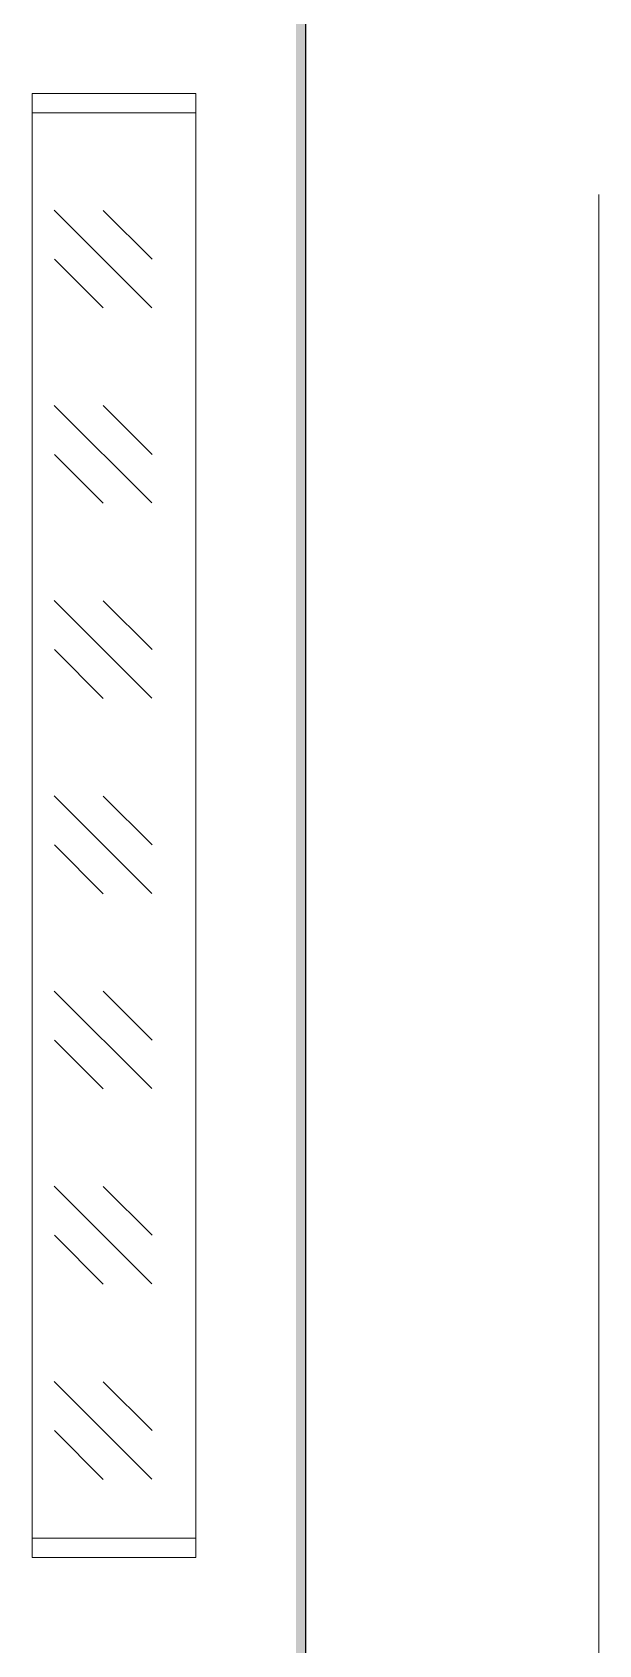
# Model space of a CAD drawing. Header units: millimetres. Extents: x 855 to 103073, y -1987 to 27400.
# Drawn here: x 36227 to 36807, y 22681 to 24333 of the extents above; entities that cross this region are included whole.
import ezdxf

# ---------------------------------------------------------------- set-up
doc = ezdxf.new("R2010")
doc.units = ezdxf.units.MM
doc.linetypes.add('Осевая', pattern=[3175, 635, -476.25, 1587.5, -476.25])
doc.layers.add('A-WALL-4', color=7, linetype='Continuous', lineweight=25, true_color=0x3c3c3c)
doc.layers.add('I-FURN-13', color=7, linetype='Continuous', lineweight=9, true_color=0xf0f0f0)
for name, color, linetype, lineweight in [('I-FURN', 7, 'Continuous', 9), ('I-WALL', 7, 'Continuous', 9), ('Оси-2', 7, 'Осевая', 9)]:
    doc.layers.add(name, color=color, linetype=linetype, lineweight=lineweight)

# ---------------------------------------------------------------- blocks, each defined once
blk = doc.blocks.new('Зеркало обычное - Стенд информационный-30488841-План разверток пом_ 1_02_ Этаж 1')
at = {"layer": 'I-FURN'}
h = blk.add_hatch(dxfattribs=at)
h.set_pattern_fill('FP_45', color=256, style=0, pattern_type=2)
h.set_pattern_definition([(45, (50, 50), (-200, 0), [141.42, -141.42]), (45, (100, 50), (-200, 0), [70.71, -212.132]), (45, (50, 100), (-200, 0), [70.71, -212.132])])
h.paths.add_polyline_path([(730, 60), (-730, 60), (-730, -107.4), (730, -107.4)])
at = {"layer": 'I-FURN-13'}
for p, q in [((750, 60), (-750, 60)), ((-750, 60), (-750, -107.4)), ((-750, -107.4), (-750, 60)), ((-750, 60), (-730, 60)), ((730, 60), (-730, 60)), ((-730, 60), (-730, -107.4)), ((-730, -107.4), (-730, 60)), ((-730, 60), (730, 60)), ((-730, 60), (730, 60)), ((730, 60), (-730, 60)), ((-730, 60), (730, 60)), ((-730, -107.4), (-730, 60)), ((-730, -107.4), (-730, 60)), ((730, -107.4), (730, 60)), ((730, 60), (730, -107.4)), ((730, 60), (750, 60)), ((730, 60), (730, -107.4)), ((730, -107.4), (730, 60)), ((750, -107.4), (750, 60)), ((750, 60), (750, -107.4)), ((-750, -107.4), (750, -107.4)), ((-730, -107.4), (-750, -107.4)), ((-730, -107.4), (730, -107.4)), ((730, -107.4), (-730, -107.4)), ((730, -107.4), (-730, -107.4)), ((-730, -107.4), (730, -107.4)), ((730, -107.4), (-730, -107.4)), ((750, -107.4), (730, -107.4))]:
    blk.add_line(p, q, dxfattribs=at)

msp = doc.modelspace()

# ---------------------------------------------------------------- hatches: boundary and pattern name
at = {"layer": 'I-WALL'}
h = msp.add_hatch(dxfattribs=at)
h.set_pattern_fill('FP_44', color=256, style=0, pattern_type=2)
h.set_pattern_definition([(0, (22797.38, 0), (121.92, 30.48), [10.058, -81.382, 10.058, -81.382, -487.68]), (0, (22797.38, 0), (121.92, 30.48), [-182.88, 10.058, -172.822, 10.058, -81.382, -213.36]), (0, (22797.38, 0), (121.92, 30.48), [-457.2, 10.058, -50.902, 10.058, -142.342]), (120, (22843.1, 15.24), (-87.356454, 90.345817), [10.058, -81.382, 10.058, -81.382, -487.68]), (120, (22843.1, 15.24), (-87.356454, 90.345817), [-182.88, 10.058, -172.822, 10.058, -81.382, -213.36]), (120, (22843.1, 15.24), (-87.356454, 90.345817), [-457.2, 10.058, -50.902, 10.058, -142.342]), (240, (22858.34, 76.2), (-34.563546, -120.825817), [10.058, -81.382, 10.058, -81.382, -487.68]), (240, (22858.34, 76.2), (-34.563546, -120.825817), [-182.88, 10.058, -172.822, 10.058, -81.382, -213.36]), (240, (22858.34, 76.2), (-34.563546, -120.825817), [-457.2, 10.058, -50.902, 10.058, -142.342])])
h.paths.add_polyline_path([(36507.4, 15210), (36507.4, 24659), (36497.4, 24659), (36497.4, 15210)])

# ---------------------------------------------------------------- linework, layer by layer
at = {"layer": 'A-WALL-4'}
msp.add_line((36507.4, 22220), (36507.4, 24659), dxfattribs=at)
at = {"layer": 'Оси-2'}
msp.add_line((36807.4, 8767.7), (36807.4, 24898.1), dxfattribs=at)

# ---------------------------------------------------------------- block references
at = {"layer": 'I-FURN-13', "rotation": 270.0000000000004}
msp.add_blockref('Зеркало обычное - Стенд информационный-30488841-План разверток пом_ 1_02_ Этаж 1', (36334.8, 23520), dxfattribs=at)

doc.saveas('drawing.dxf')
